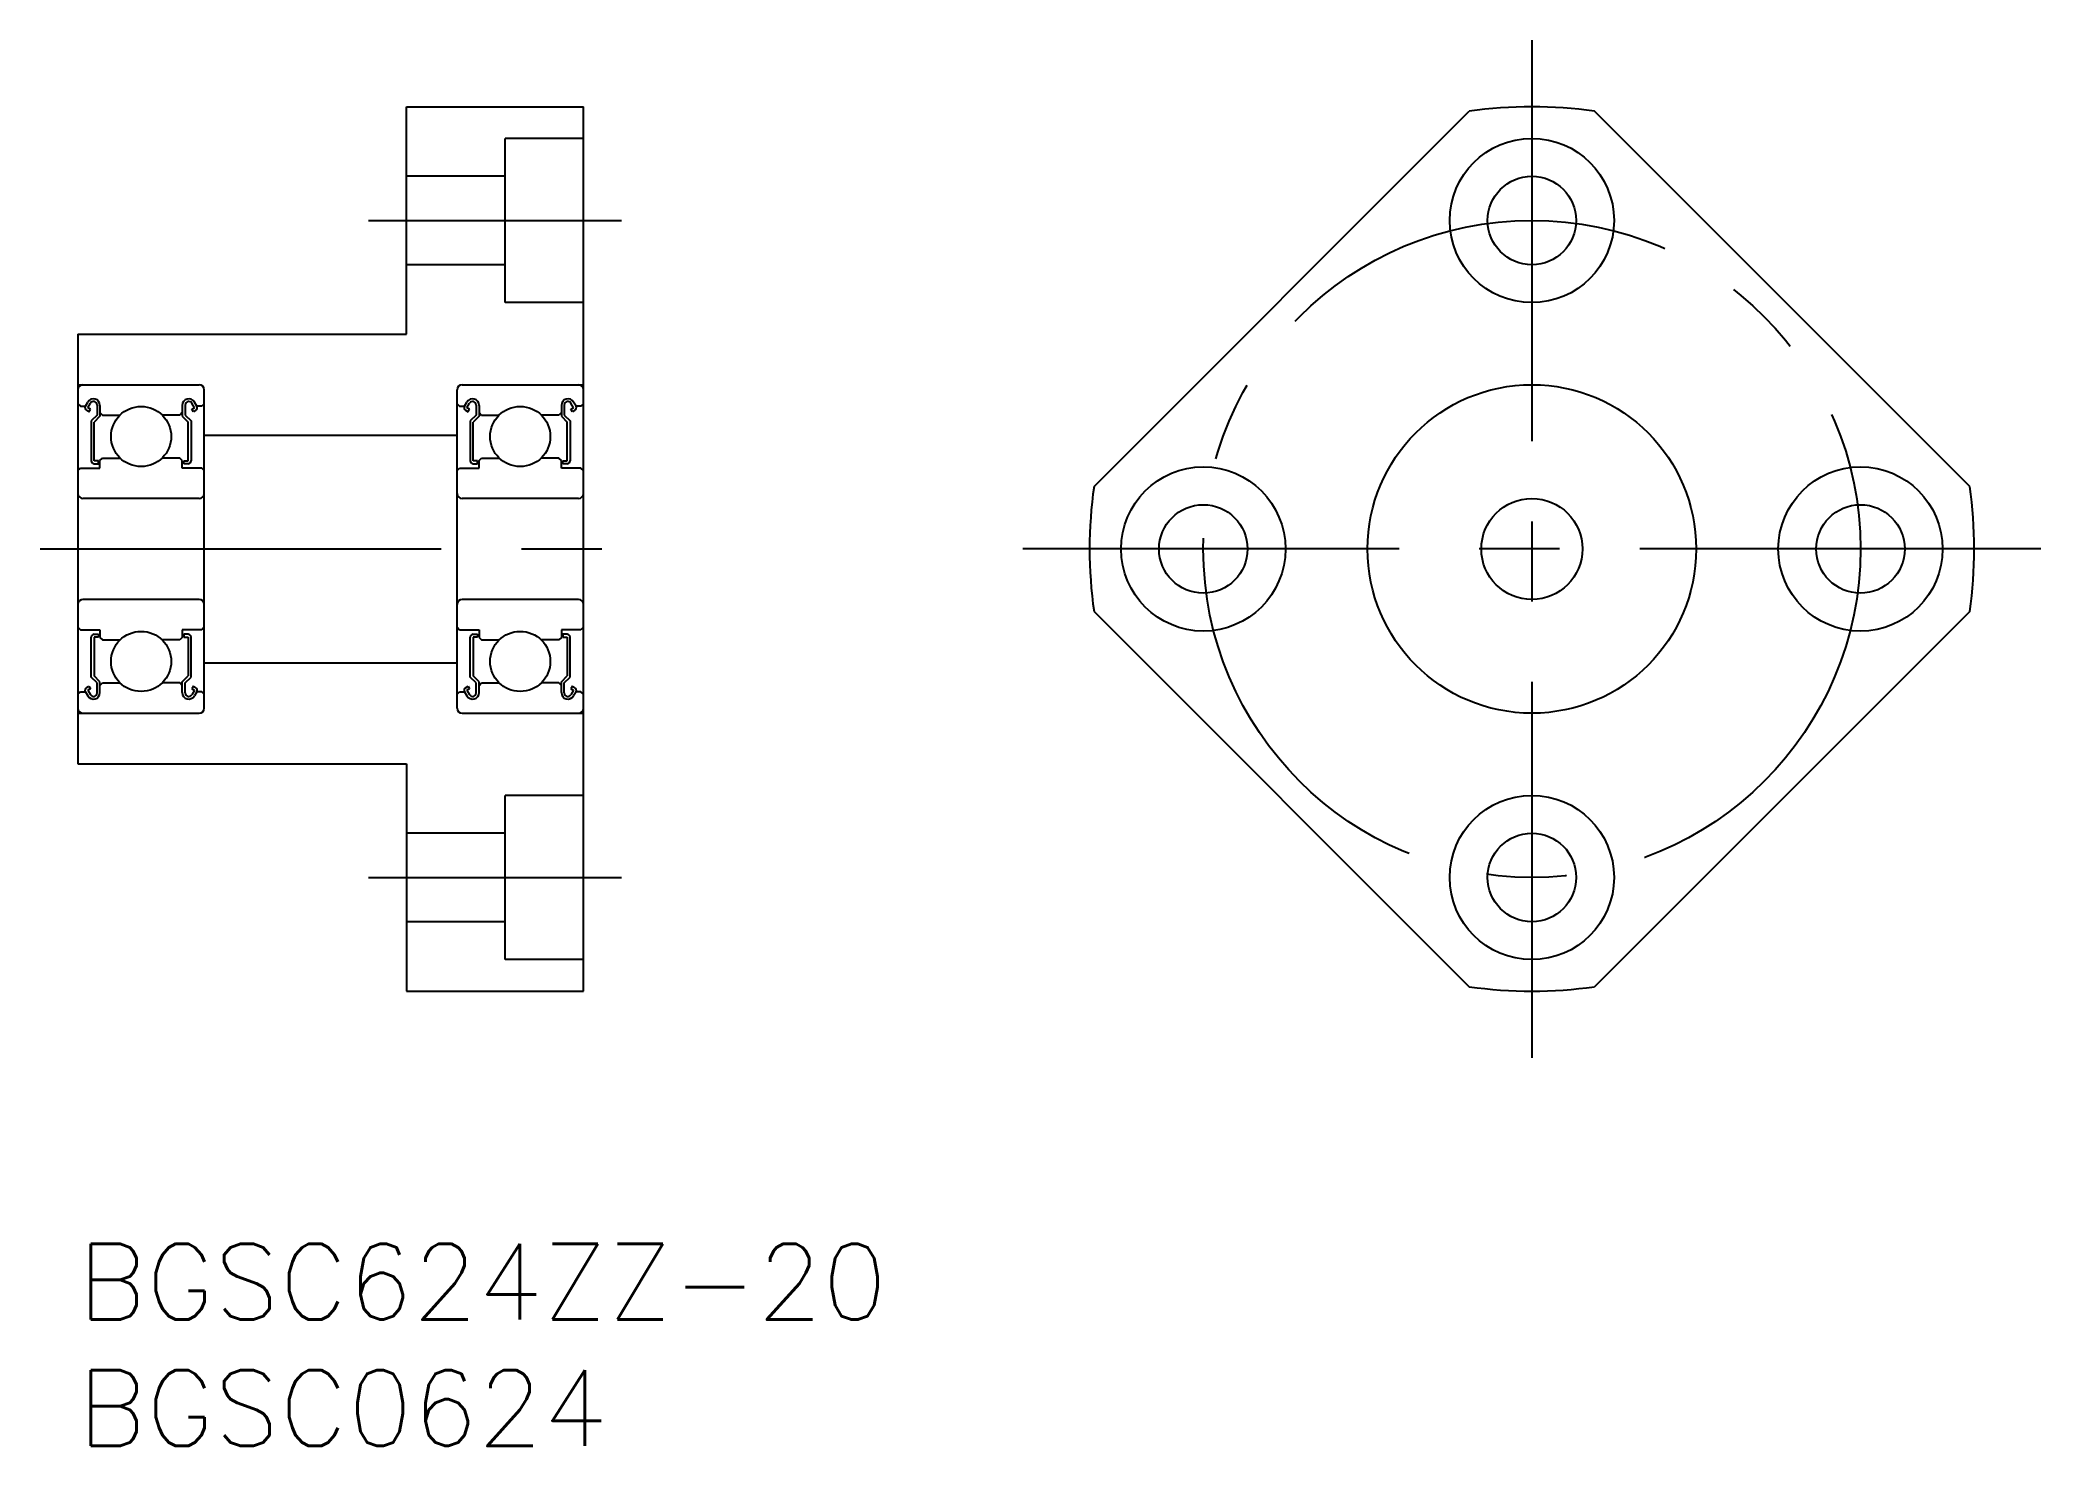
# Model space of a CAD drawing. Extents: x -1.5 to 77.7, y -8 to 47.6.
import ezdxf

# ---------------------------------------------------------------- set-up
doc = ezdxf.new("R2010")
doc.units = 0
doc.header["$LTSCALE"] = 0.5
doc.linetypes.add('CENTER', pattern=[50.8, 31.75, -6.35, 6.35, -6.35])
for name, color, linetype in [('MSM_CENTER', 1, 'CENTER'), ('MSM_CONTINUOUS', 7, 'CONTINUOUS'), ('MSM_PART_NUMBER', 7, 'CONTINUOUS')]:
    doc.layers.add(name, color=color, linetype=linetype)
doc.styles.get("Standard").update_dxf_attribs({"font": 'txt.shx', "height": 3, "bigfont": 'bigfont.shx'})

# ---------------------------------------------------------------- blocks, each defined once
blk = doc.blocks.new('*U1')
at = {"layer": 'MSM_PART_NUMBER'}
blk.add_text('BGSC624ZZ-20', height=3, dxfattribs=at).set_placement((0, -3))
blk = doc.blocks.new('*U2')
at = {"layer": 'MSM_PART_NUMBER'}
blk.add_text('BGSC0624', height=3, dxfattribs=at).set_placement((0, -8))

msp = doc.modelspace()

# ---------------------------------------------------------------- linework, layer by layer
at = {"layer": 'MSM_CENTER'}
for p, q in [((57.526, 47.643), (57.526, 7.357)), ((11.5, 40.5), (21.5, 40.5)), ((-1.5, 27.5), (21.5, 27.5)), ((77.669, 27.5), (37.383, 27.5)), ((11.5, 14.5), (21.5, 14.5))]:
    msp.add_line(p, q, dxfattribs=at)
msp.add_circle((57.526, 27.5), 13, dxfattribs=at)
at = {"layer": 'MSM_CONTINUOUS'}
for p, q in [((13, 45), (20, 45)), ((13, 36), (13, 45)), ((20, 10), (20, 45)), ((40.202, 29.975), (55.051, 44.824)), ((74.85, 29.975), (60.001, 44.824)), ((16.9, 37.25), (16.9, 43.75)), ((20, 43.75), (16.9, 43.75)), ((16.9, 42.25), (13, 42.25)), ((16.9, 38.75), (13, 38.75)), ((20, 37.25), (16.9, 37.25)), ((0, 36), (0, 19)), ((0, 36), (13, 36)), ((0, 34), (4.8, 34)), ((0.293, 33.154), (0.389, 33.316)), ((0.392, 33.092), (0.496, 33.268)), ((4.608, 33.092), (4.504, 33.268)), ((4.707, 33.154), (4.611, 33.316)), ((5, 21.2), (5, 33.8)), ((15, 21.2), (15, 33.8)), ((15.2, 34), (20, 34)), ((15.293, 33.154), (15.389, 33.316)), ((15.392, 33.092), (15.496, 33.268)), ((19.608, 33.092), (19.504, 33.268)), ((19.707, 33.154), (19.611, 33.316)), ((0, 33.25), (0.1, 33.15)), ((0.1, 33.15), (0.291, 33.15)), ((0.337, 32.989), (0.434, 32.933)), ((0.493, 33.034), (0.392, 33.092)), ((0.434, 32.933), (0.493, 33.034)), ((0.757, 32.8), (0.524, 32.567)), ((0.524, 32.567), (0.524, 30.99)), ((0.873, 32.752), (0.64, 32.519)), ((0.64, 30.986), (0.64, 32.519)), ((0.757, 33.197), (0.757, 32.8)), ((0.873, 33.183), (0.873, 32.752)), ((0.873, 32.9), (0.973, 32.8)), ((0.973, 32.8), (1.667, 32.8)), ((4.027, 32.8), (3.333, 32.8)), ((4.127, 32.9), (4.027, 32.8)), ((4.127, 33.183), (4.127, 32.752)), ((4.127, 32.752), (4.36, 32.519)), ((4.243, 33.197), (4.243, 32.8)), ((4.243, 32.8), (4.476, 32.567)), ((4.36, 30.986), (4.36, 32.519)), ((4.476, 32.567), (4.476, 30.99)), ((4.507, 33.034), (4.608, 33.092)), ((4.566, 32.933), (4.507, 33.034)), ((4.663, 32.989), (4.566, 32.933)), ((4.9, 33.15), (4.709, 33.15)), ((5, 33.25), (4.9, 33.15)), ((15, 33.25), (15.1, 33.15)), ((15.1, 33.15), (15.291, 33.15)), ((15.337, 32.989), (15.434, 32.933)), ((15.493, 33.034), (15.392, 33.092)), ((15.434, 32.933), (15.493, 33.034)), ((15.757, 32.8), (15.524, 32.567)), ((15.524, 32.567), (15.524, 30.99)), ((15.873, 32.752), (15.64, 32.519)), ((15.64, 30.986), (15.64, 32.519)), ((15.757, 33.197), (15.757, 32.8)), ((15.873, 33.183), (15.873, 32.752)), ((15.873, 32.9), (15.973, 32.8)), ((15.973, 32.8), (16.667, 32.8)), ((19.027, 32.8), (18.333, 32.8)), ((19.127, 32.9), (19.027, 32.8)), ((19.127, 33.183), (19.127, 32.752)), ((19.127, 32.752), (19.36, 32.519)), ((19.243, 33.197), (19.243, 32.8)), ((19.243, 32.8), (19.476, 32.567)), ((19.36, 30.986), (19.36, 32.519)), ((19.476, 32.567), (19.476, 30.99)), ((19.507, 33.034), (19.608, 33.092)), ((19.566, 32.933), (19.507, 33.034)), ((19.663, 32.989), (19.566, 32.933)), ((19.9, 33.15), (19.709, 33.15)), ((20, 33.25), (19.9, 33.15)), ((5, 32), (15, 32)), ((0.815, 30.986), (0.64, 30.986)), ((0.815, 30.87), (0.815, 30.986)), ((0.873, 31), (0.973, 31.1)), ((0.873, 30.7), (0.873, 31)), ((0.973, 31.1), (1.667, 31.1)), ((4.027, 31.1), (3.333, 31.1)), ((4.127, 31), (4.027, 31.1)), ((4.127, 30.7), (4.127, 31)), ((4.185, 30.986), (4.36, 30.986)), ((4.185, 30.87), (4.185, 30.986)), ((15.815, 30.986), (15.64, 30.986)), ((15.815, 30.87), (15.815, 30.986)), ((15.873, 31), (15.973, 31.1)), ((15.873, 30.7), (15.873, 31)), ((15.973, 31.1), (16.667, 31.1)), ((19.027, 31.1), (18.333, 31.1)), ((19.127, 31), (19.027, 31.1)), ((19.127, 30.7), (19.127, 31)), ((19.185, 30.986), (19.36, 30.986)), ((19.185, 30.87), (19.185, 30.986)), ((0, 30.6), (0.1, 30.7)), ((0.1, 30.7), (0.873, 30.7)), ((0.644, 30.87), (0.815, 30.87)), ((4.9, 30.7), (4.127, 30.7)), ((4.356, 30.87), (4.185, 30.87)), ((5, 30.6), (4.9, 30.7)), ((15, 30.6), (15.1, 30.7)), ((15.1, 30.7), (15.873, 30.7)), ((15.644, 30.87), (15.815, 30.87)), ((19.9, 30.7), (19.127, 30.7)), ((19.356, 30.87), (19.185, 30.87)), ((20, 30.6), (19.9, 30.7)), ((4.8, 29.5), (0.2, 29.5)), ((19.8, 29.5), (15.2, 29.5)), ((4.8, 25.5), (0.2, 25.5)), ((19.8, 25.5), (15.2, 25.5)), ((40.202, 25.025), (55.051, 10.176)), ((74.85, 25.025), (60.001, 10.176)), ((0, 24.4), (0.1, 24.3)), ((0.1, 24.3), (0.873, 24.3)), ((0.524, 22.433), (0.524, 24.01)), ((0.64, 24.014), (0.64, 22.481)), ((0.815, 24.014), (0.64, 24.014)), ((0.644, 24.13), (0.815, 24.13)), ((0.815, 24.13), (0.815, 24.014)), ((0.873, 24.3), (0.873, 24)), ((0.873, 24), (0.973, 23.9)), ((0.973, 23.9), (1.667, 23.9)), ((4.027, 23.9), (3.333, 23.9)), ((4.127, 24), (4.027, 23.9)), ((4.9, 24.3), (4.127, 24.3)), ((4.127, 24.3), (4.127, 24)), ((4.356, 24.13), (4.185, 24.13)), ((4.185, 24.13), (4.185, 24.014)), ((4.185, 24.014), (4.36, 24.014)), ((4.36, 24.014), (4.36, 22.481)), ((4.476, 22.433), (4.476, 24.01)), ((5, 24.4), (4.9, 24.3)), ((15, 24.4), (15.1, 24.3)), ((15.1, 24.3), (15.873, 24.3)), ((15.524, 22.433), (15.524, 24.01)), ((15.64, 24.014), (15.64, 22.481)), ((15.815, 24.014), (15.64, 24.014)), ((15.644, 24.13), (15.815, 24.13)), ((15.815, 24.13), (15.815, 24.014)), ((15.873, 24.3), (15.873, 24)), ((15.873, 24), (15.973, 23.9)), ((15.973, 23.9), (16.667, 23.9)), ((19.027, 23.9), (18.333, 23.9)), ((19.127, 24), (19.027, 23.9)), ((19.9, 24.3), (19.127, 24.3)), ((19.127, 24.3), (19.127, 24)), ((19.356, 24.13), (19.185, 24.13)), ((19.185, 24.13), (19.185, 24.014)), ((19.185, 24.014), (19.36, 24.014)), ((19.36, 24.014), (19.36, 22.481)), ((19.476, 22.433), (19.476, 24.01)), ((20, 24.4), (19.9, 24.3)), ((5, 23), (15, 23)), ((0.757, 22.2), (0.524, 22.433)), ((0.873, 22.248), (0.64, 22.481)), ((0.757, 21.803), (0.757, 22.2)), ((0.873, 21.817), (0.873, 22.248)), ((0.873, 22.1), (0.973, 22.2)), ((0.973, 22.2), (1.667, 22.2)), ((4.027, 22.2), (3.333, 22.2)), ((4.127, 22.1), (4.027, 22.2)), ((4.127, 22.248), (4.36, 22.481)), ((4.127, 21.817), (4.127, 22.248)), ((4.243, 22.2), (4.476, 22.433)), ((4.243, 21.803), (4.243, 22.2)), ((15.757, 22.2), (15.524, 22.433)), ((15.873, 22.248), (15.64, 22.481)), ((15.757, 21.803), (15.757, 22.2)), ((15.873, 21.817), (15.873, 22.248)), ((15.873, 22.1), (15.973, 22.2)), ((15.973, 22.2), (16.667, 22.2)), ((19.027, 22.2), (18.333, 22.2)), ((19.127, 22.1), (19.027, 22.2)), ((19.127, 22.248), (19.36, 22.481)), ((19.127, 21.817), (19.127, 22.248)), ((19.243, 22.2), (19.476, 22.433)), ((19.243, 21.803), (19.243, 22.2)), ((0, 21.75), (0.1, 21.85)), ((0.1, 21.85), (0.291, 21.85)), ((0.293, 21.846), (0.389, 21.684)), ((0.337, 22.011), (0.434, 22.067)), ((0.493, 21.966), (0.392, 21.908)), ((0.392, 21.908), (0.496, 21.732)), ((0.434, 22.067), (0.493, 21.966)), ((4.608, 21.908), (4.504, 21.732)), ((4.566, 22.067), (4.507, 21.966)), ((4.507, 21.966), (4.608, 21.908)), ((4.663, 22.011), (4.566, 22.067)), ((4.707, 21.846), (4.611, 21.684)), ((4.9, 21.85), (4.709, 21.85)), ((5, 21.75), (4.9, 21.85)), ((15, 21.75), (15.1, 21.85)), ((15.1, 21.85), (15.291, 21.85)), ((15.293, 21.846), (15.389, 21.684)), ((15.337, 22.011), (15.434, 22.067)), ((15.493, 21.966), (15.392, 21.908)), ((15.392, 21.908), (15.496, 21.732)), ((15.434, 22.067), (15.493, 21.966)), ((19.608, 21.908), (19.504, 21.732)), ((19.566, 22.067), (19.507, 21.966)), ((19.507, 21.966), (19.608, 21.908)), ((19.663, 22.011), (19.566, 22.067)), ((19.707, 21.846), (19.611, 21.684)), ((19.9, 21.85), (19.709, 21.85)), ((20, 21.75), (19.9, 21.85)), ((0, 21), (4.8, 21)), ((15.2, 21), (20, 21)), ((0, 19), (13, 19)), ((13, 19), (13, 10)), ((16.9, 11.25), (16.9, 17.75)), ((20, 17.75), (16.9, 17.75)), ((16.9, 16.25), (13, 16.25)), ((16.9, 12.75), (13, 12.75)), ((20, 11.25), (16.9, 11.25)), ((13, 10), (20, 10))]:
    msp.add_line(p, q, dxfattribs=at)
for centre, radius in [((57.526, 40.5), 3.25), ((57.526, 40.5), 1.75), ((57.526, 27.5), 6.5), ((2.5, 31.95), 1.19), ((17.5, 31.95), 1.19), ((44.526, 27.5), 3.25), ((70.526, 27.5), 3.25), ((57.526, 27.5), 2), ((44.526, 27.5), 1.75), ((70.526, 27.5), 1.75), ((2.5, 23.05), 1.19), ((17.5, 23.05), 1.19), ((57.526, 14.5), 3.25), ((57.526, 14.5), 1.75)]:
    msp.add_circle(centre, radius, dxfattribs=at)
for centre, radius, start, end in [((57.526, 27.5), 17.5, 81.8699, 98.1301), ((0.2, 33.8), 0.2, 90, 180), ((0.613, 33.183), 0.26, 0, 149.38242), ((0.617, 33.197), 0.14, 0, 149.37978), ((4.387, 33.183), 0.26, 30.61758, 180), ((4.383, 33.197), 0.14, 30.62022, 180), ((4.8, 33.8), 0.2, 360, 90), ((15.2, 33.8), 0.2, 90, 180), ((15.613, 33.183), 0.26, 0, 149.38242), ((15.617, 33.197), 0.14, 0, 149.37978), ((19.387, 33.183), 0.26, 30.61758, 180), ((19.383, 33.197), 0.14, 30.62022, 180), ((19.8, 33.8), 0.2, 360, 90), ((0.397, 33.093), 0.12, 149.38242, 239.99868), ((4.603, 33.093), 0.12, 300.00132, 30.61758), ((15.397, 33.093), 0.12, 149.38242, 239.99868), ((19.603, 33.093), 0.12, 300.00132, 30.61758), ((0.644, 30.99), 0.12, 180, 270), ((4.356, 30.99), 0.12, 270, 360), ((15.644, 30.99), 0.12, 180, 270), ((19.356, 30.99), 0.12, 270, 360), ((0.2, 29.7), 0.2, 180, 270), ((4.8, 29.7), 0.2, 270, 360), ((15.2, 29.7), 0.2, 180, 270), ((19.8, 29.7), 0.2, 270, 360), ((57.526, 27.5), 17.5, 171.8699, 188.1301), ((57.526, 27.5), 17.5, 351.8699, 8.1301), ((0.2, 25.3), 0.2, 90, 180), ((4.8, 25.3), 0.2, 0, 90), ((15.2, 25.3), 0.2, 90, 180), ((19.8, 25.3), 0.2, 0, 90), ((0.644, 24.01), 0.12, 90, 180), ((4.356, 24.01), 0.12, 0, 90), ((15.644, 24.01), 0.12, 90, 180), ((19.356, 24.01), 0.12, 0, 90), ((0.397, 21.907), 0.12, 120.00132, 210.61758), ((0.613, 21.817), 0.26, 210.61758, 360), ((0.617, 21.803), 0.14, 210.62022, 360), ((4.387, 21.817), 0.26, 180, 329.38242), ((4.383, 21.803), 0.14, 180, 329.37978), ((4.603, 21.907), 0.12, 329.38242, 59.99868), ((15.397, 21.907), 0.12, 120.00132, 210.61758), ((15.613, 21.817), 0.26, 210.61758, 360), ((15.617, 21.803), 0.14, 210.62022, 360), ((19.387, 21.817), 0.26, 180, 329.38242), ((19.383, 21.803), 0.14, 180, 329.37978), ((19.603, 21.907), 0.12, 329.38242, 59.99868), ((0.2, 21.2), 0.2, 180, 270), ((4.8, 21.2), 0.2, 270, 0), ((15.2, 21.2), 0.2, 180, 270), ((19.8, 21.2), 0.2, 270, 0), ((57.526, 27.5), 17.5, 261.8699, 278.1301)]:
    msp.add_arc(centre, radius, start, end, dxfattribs=at)

# ---------------------------------------------------------------- block references
for name in ['*U1', '*U2']:
    msp.add_blockref(name, (0, 0), dxfattribs=at)

doc.saveas('drawing.dxf')
